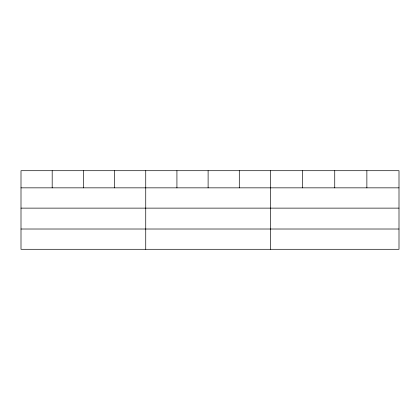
<?xml version="1.0" encoding="UTF-8"?>
<svg xmlns="http://www.w3.org/2000/svg" width="420" height="420" viewBox="0 0 420 420"><rect width="100%" height="100%" fill="white"/><g stroke="black" fill="none" stroke-linecap="round" stroke-linejoin="round"><path stroke-width="0.63" d="M399 208.126L399 170.704L21 170.704L21 249.296L399 249.296L399 208.126L21 208.126M21 187.845L399 187.845M21 229.016L399 229.016M366.87 170.704L366.87 187.845M334.74 170.704L334.74 187.845M302.61 170.704L302.61 187.845M270.48 170.704L270.48 249.296M239.295 170.704L239.295 187.845M208.11 170.704L208.11 187.845M176.925 170.704L176.925 187.845M145.74 170.704L145.74 249.296M114.555 170.704L114.555 187.845M83.37 170.704L83.37 187.845M52.185 170.704L52.185 187.845"/></g></svg>
